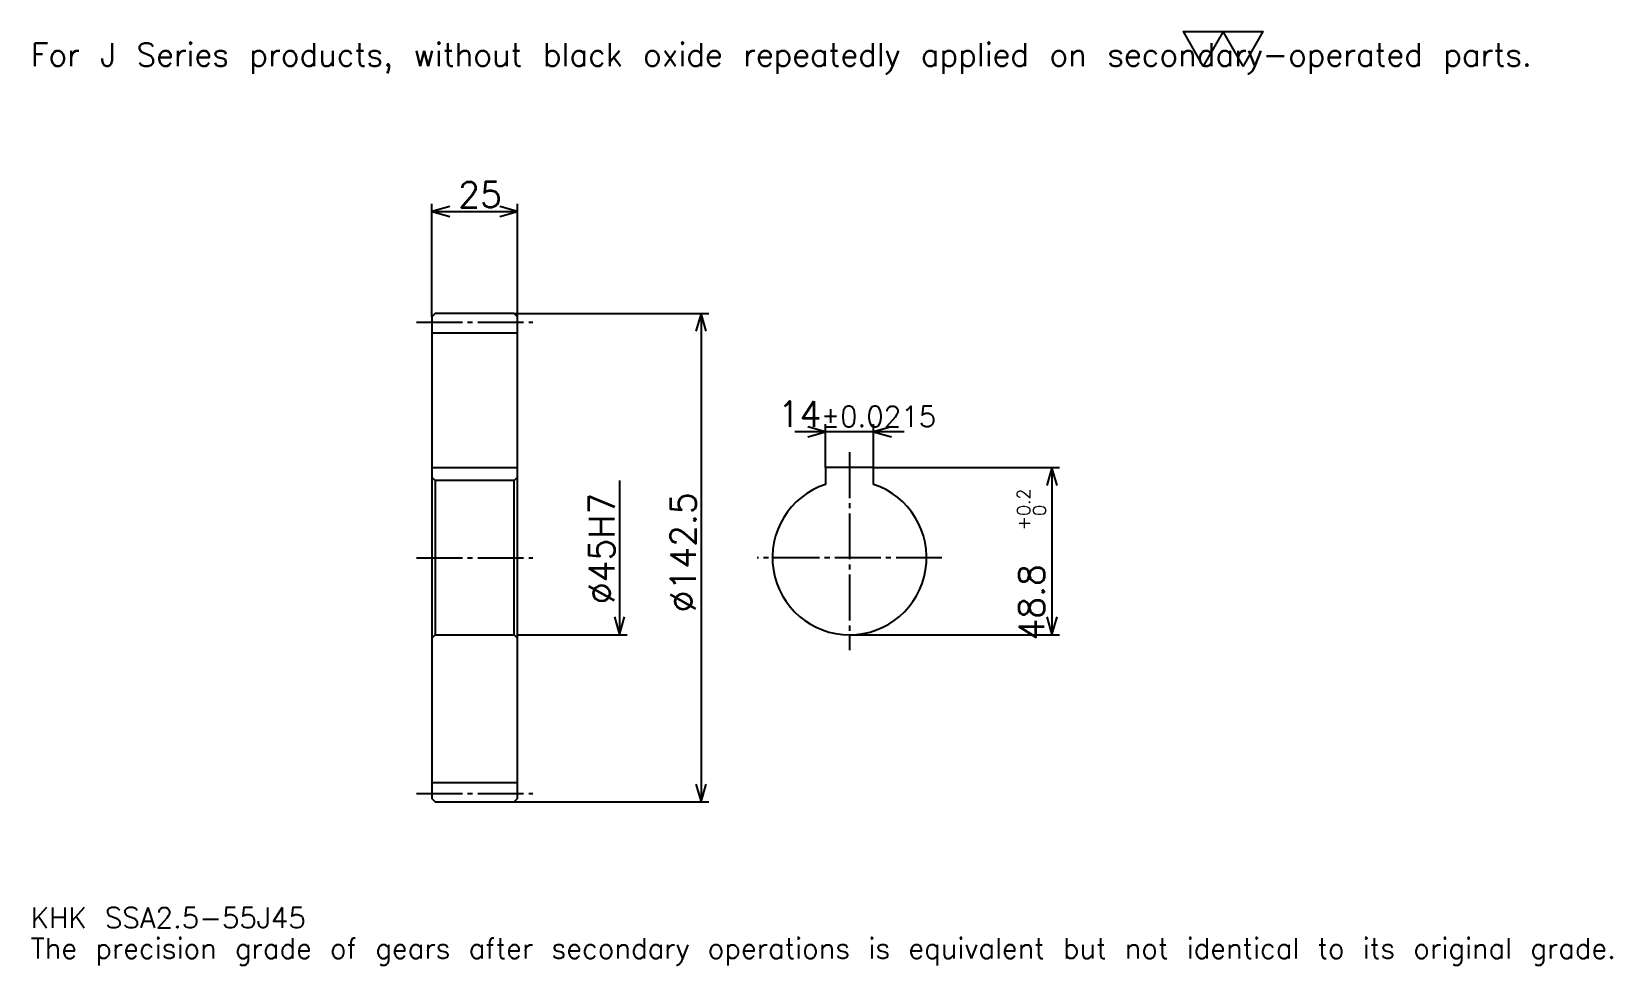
# Model space of a CAD drawing. Extents: x 15 to 476, y 5 to 278.
import ezdxf

# ---------------------------------------------------------------- set-up
doc = ezdxf.new("R2010")
doc.units = 0
doc.linetypes.add('DASHDOT', pattern=[17.853262, 13.389946, -1.487772, 1.487772, -1.487772])
doc.layers.get('0').update_dxf_attribs({"linetype": 'CONTINUOUS'})
doc.layers.add('DASHDOT', color=6, linetype='DASHDOT')
doc.styles.add('KANJI', font='TXT', dxfattribs={"bigfont": 'BIGFONT'})

msp = doc.modelspace()

# ---------------------------------------------------------------- linework, layer by layer
at = {"color": 5}
for p, q in [((131.941574, 195.641983), (131.941574, 227.629074)), ((156.941574, 195.641983), (156.941574, 227.629074)), ((131.941574, 225.397415), (156.941574, 225.397415)), ((131.941574, 194.641983), (131.941574, 195.641983)), ((155.941574, 195.641983), (156.941574, 195.641983)), ((156.941574, 195.641983), (212.733017, 195.641983)), ((156.941574, 194.641983), (156.941574, 195.641983)), ((210.501358, 195.641983), (210.501358, 53.141983)), ((246.83017, 150.691986), (246.83017, 163.338043)), ((260.830139, 150.691986), (260.830139, 163.338043)), ((269.756775, 161.106384), (237.903534, 161.106384)), ((260.830139, 150.691986), (315.13382, 150.691986)), ((312.902161, 150.691986), (312.902161, 101.891983)), ((186.697006, 146.891983), (186.697006, 101.891983)), ((156.941574, 101.891983), (188.928665, 101.891983)), ((253.83017, 101.891983), (315.13382, 101.891983)), ((155.941574, 53.141983), (156.941574, 53.141983)), ((156.941574, 53.141983), (212.733017, 53.141983))]:
    msp.add_line(p, q, dxfattribs=at)
at = {"color": 4}
for p, q in [((131.941574, 190.016983), (156.941574, 190.016983)), ((131.941574, 150.691986), (156.941574, 150.691986)), ((156.941574, 147.891983), (155.941574, 146.891983)), ((131.941574, 100.891983), (132.941574, 101.891983)), ((156.941574, 100.891983), (155.941574, 101.891983)), ((131.941574, 58.766983), (156.941574, 58.766983))]:
    msp.add_line(p, q, dxfattribs=at)
at = {"color": 7}
msp.add_lwpolyline([(357.065216, 267.79892), (351.262909, 277.856262), (374.472137, 277.856262), (368.66983, 267.79892), (362.867523, 277.856262), (357.065216, 267.79892)], dxfattribs=at)
at = {"color": 5}
for points in [[(137.148773, 226.885193), (131.941574, 225.397415), (137.148773, 223.909637)], [(151.734375, 223.909637), (156.941574, 225.397415), (151.734375, 226.885193)], [(211.989136, 190.434784), (210.501358, 195.641983), (209.01358, 190.434784)], [(241.622955, 159.618622), (246.83017, 161.106384), (241.622955, 162.594147)], [(266.037354, 162.594147), (260.830139, 161.106384), (266.037354, 159.618622)], [(314.389954, 145.484787), (312.902161, 150.691986), (311.414368, 145.484787)], [(185.209229, 107.099182), (186.697006, 101.891983), (188.184784, 107.099182)], [(311.414368, 107.099182), (312.902161, 101.891983), (314.389954, 107.099182)], [(209.01358, 58.349182), (210.501358, 53.141983), (211.989136, 58.349182)]]:
    msp.add_lwpolyline(points, dxfattribs=at)
at = {"color": 4}
for points in [[(131.941574, 100.891983), (131.941574, 54.141983), (132.941574, 53.141983), (155.941574, 53.141983), (156.941574, 54.141983), (156.941574, 194.641983), (155.941574, 195.641983), (132.941574, 195.641983), (131.941574, 194.641983), (131.941574, 100.891983)], [(131.941574, 147.891983), (132.941574, 146.891983), (132.941574, 101.891983), (155.941574, 101.891983), (155.941574, 146.891983), (132.941574, 146.891983)], [(260.830139, 145.775391), (260.830139, 150.691986), (246.83017, 150.691986), (246.83017, 145.775391)]]:
    msp.add_lwpolyline(points, dxfattribs=at)
msp.add_arc((253.83017, 124.391983), 22.5, 108.12620381, 71.8738147, dxfattribs=at)
at = {"layer": 'DASHDOT', "color": 7}
for p, q in [((127.478256, 193.141983), (161.404892, 193.141983)), ((253.83017, 155.155304), (253.83017, 97.428665)), ((127.478256, 124.391983), (161.404892, 124.391983)), ((280.793457, 124.391983), (226.866852, 124.391983)), ((127.478256, 55.641983), (161.404892, 55.641983))]:
    msp.add_line(p, q, dxfattribs=at)

# ---------------------------------------------------------------- texts
at = {"color": 7, "style": 'KANJI'}
for s, height, p in [('For J Series products, without black oxide repeatedly applied on secondary-operated parts.', 6.694973, (14.877717, 267.79892)), ('25', 7.438859, (139.606323, 226.587631)), ('14', 7.438859, (232.895737, 162.594147)), ('%%p0.0215', 5.951087, (245.466492, 162.594147)), ('KHK SSA2.5-55J45', 5.951087, (14.877717, 16.36549)), ('The precision grade of gears after secondary operations is equivalent but not identical to its original grade.', 5.951087, (14.877717, 7.438859))]:
    msp.add_text(s, height=height, dxfattribs=at).set_placement(p)
for s, height, p in [('0.2', 3.719429, (306.504761, 136.565216)), ('%%c45H7', 7.438859, (185.209229, 110.816071)), ('%%c142.5', 7.438859, (209.01358, 108.398438)), ('0', 3.719429, (311.116821, 136.565216)), ('+', 3.719429, (306.504761, 132.39946)), ('48.8', 7.438859, (310.670502, 100.201126))]:
    msp.add_text(s, height=height, rotation=90, dxfattribs=at).set_placement(p)

doc.saveas('drawing.dxf')
